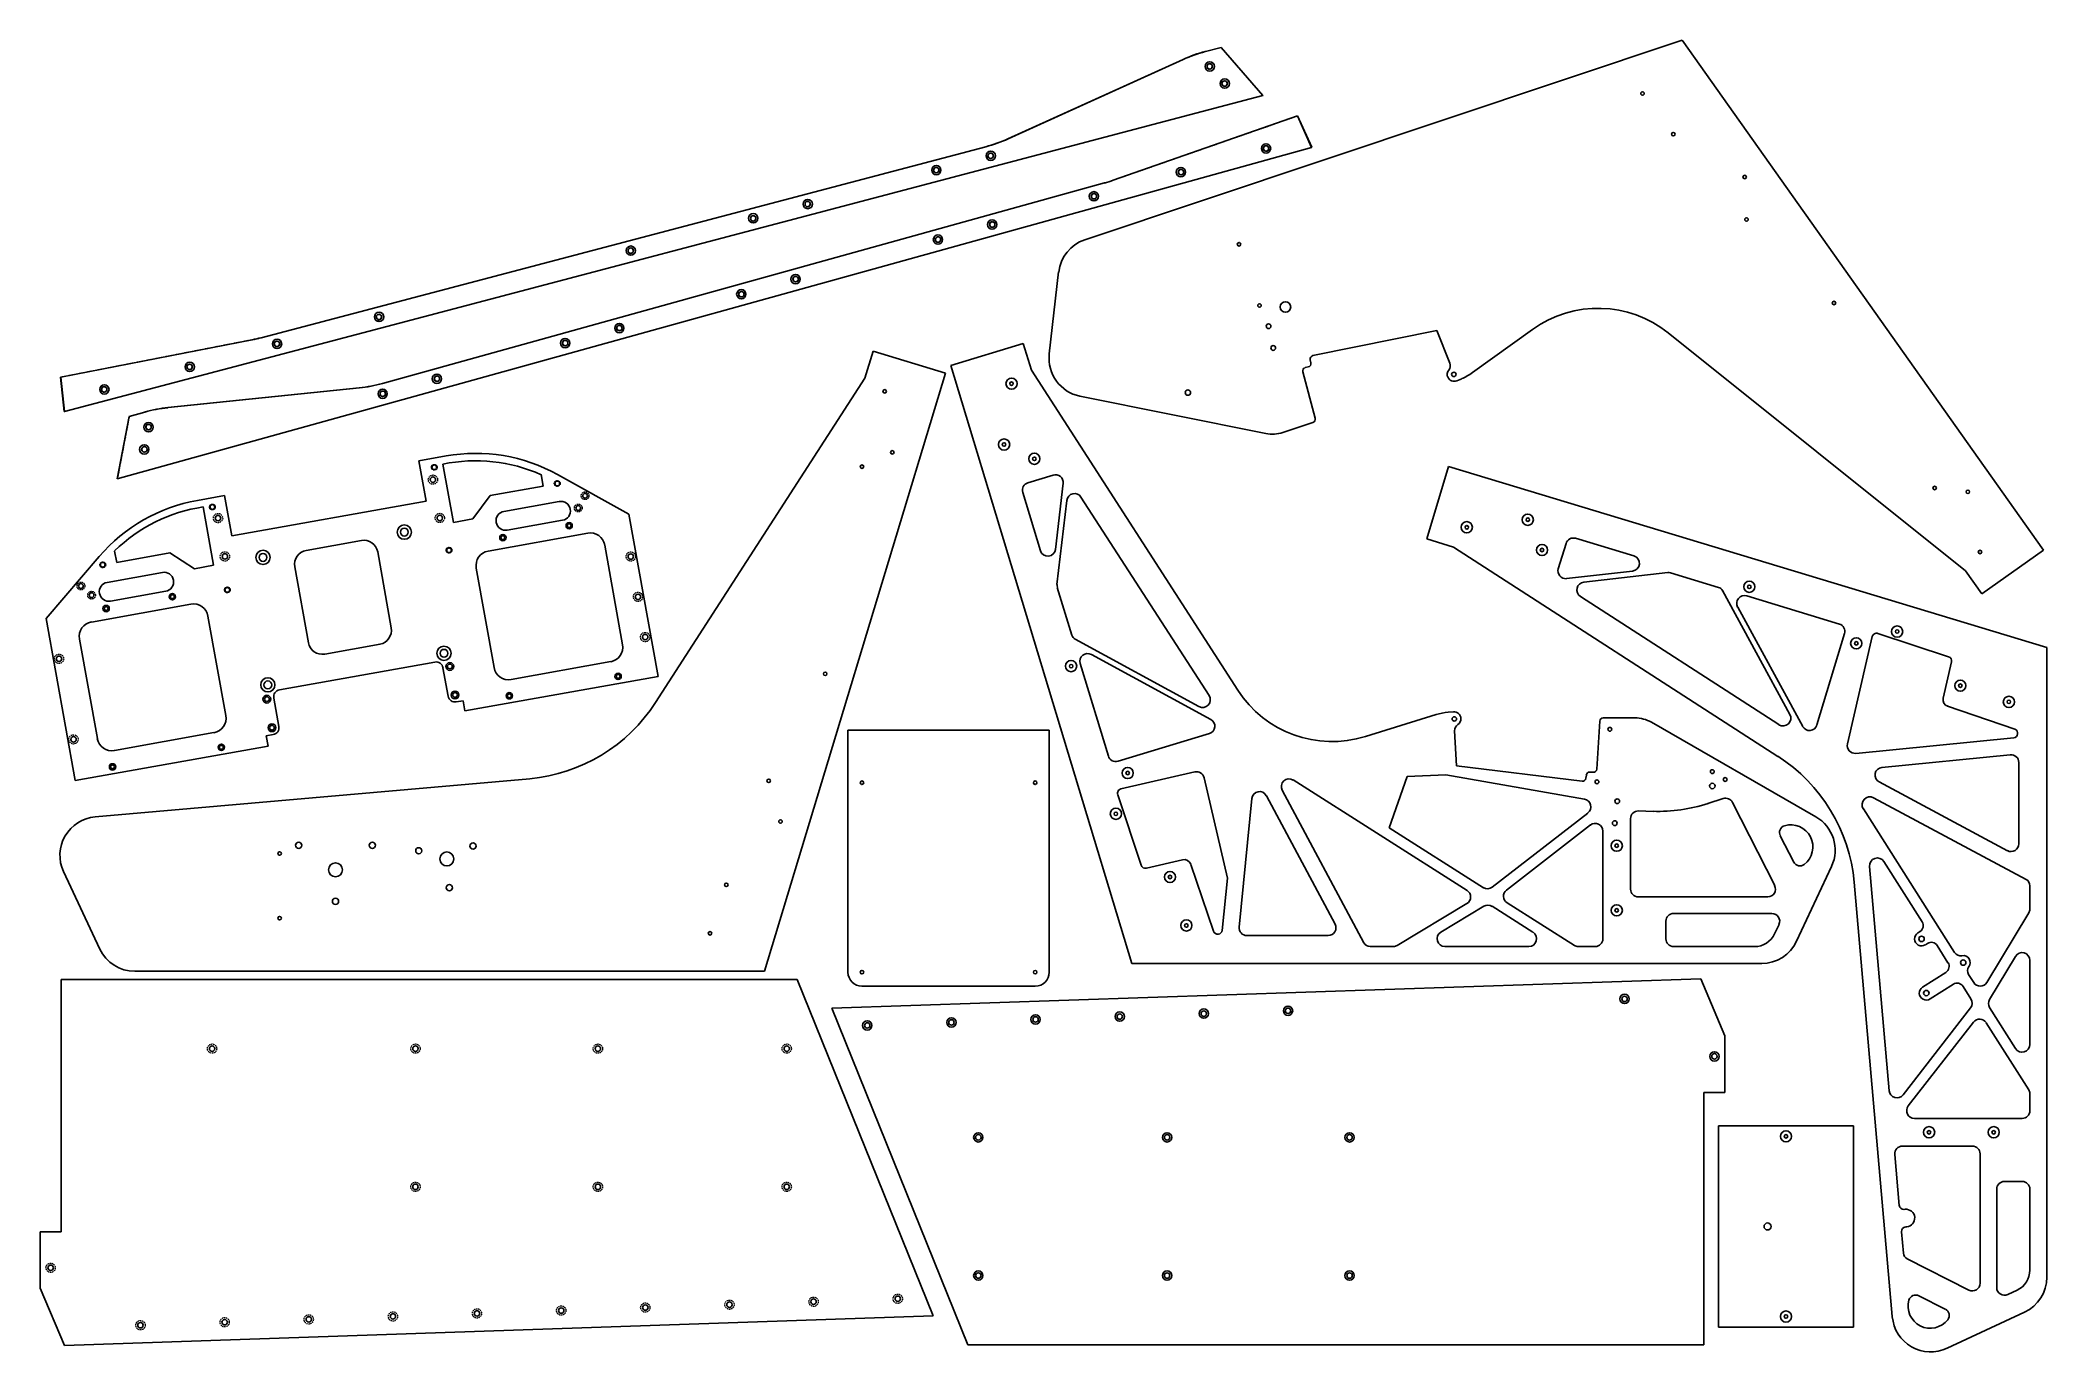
# Model space of a CAD drawing. Header units: millimetres. Extents: x 574 to 2390, y 6 to 1193.
import ezdxf

# ---------------------------------------------------------------- set-up
doc = ezdxf.new("R2010")
doc.units = ezdxf.units.MM
doc.linetypes.add('HIDDEN', pattern=[1.905, 1.27, -0.635])

msp = doc.modelspace()

# ---------------------------------------------------------------- linework, layer by layer
at = {"color": 7, "linetype": 'Continuous', "lineweight": 25}
for p, q in [((2060.1, 1193.5), (1519.5, 1012.8)), ((1628.6, 1183.1), (1628.7, 1183.2)), ((1642.9, 1186.9), (1628.7, 1183.2)), ((1642.9, 1186.9), (1680.8, 1143.4)), ((2387.2, 731.9), (2060.1, 1193.5)), ((1608.5, 1176), (1449.9, 1104.1)), ((1608.7, 1176), (1450.1, 1104.1)), ((1608.7, 1176), (1608.5, 1176)), ((1680.8, 1143.4), (596, 857.4)), ((1545.3, 1066.6), (1712, 1124.8)), ((1712.2, 1124.9), (1712, 1124.8)), ((1724.8, 1096.4), (1712, 1124.8)), ((1725, 1096.5), (1712.2, 1124.9)), ((643.8, 796.2), (1724.8, 1096.4)), ((1430, 1097), (774.1, 924.1)), ((1449.9, 1104.1), (1450.1, 1104.1)), ((1725, 1096.5), (1724.8, 1096.4)), ((883.8, 882.6), (1537.4, 1064.2)), ((1495.9, 983.6), (1487.4, 909.4)), ((1838.3, 930.5), (1726, 907.9)), ((1849.9, 901.1), (1838.3, 930.5)), ((1870.5, 892.5), (1924.9, 931.6)), ((2047.6, 928.4), (2316.7, 713)), ((766.1, 922.2), (592.8, 888.4)), ((1328, 911.8), (1320.6, 887.5)), ((1393.5, 892), (1328, 911.8)), ((1463.9, 918.9), (1398.3, 899)), ((1471.2, 894.6), (1463.9, 918.9)), ((1229.6, 350.5), (1393.5, 892)), ((1398.3, 899), (1562.2, 357.6)), ((1658.1, 605), (1471.2, 894.6)), ((1716.9, 893.1), (1728.1, 851.2)), ((1721.8, 897.7), (1719.1, 897)), ((1723.6, 904.1), (1724.1, 901.4)), ((592.6, 888.3), (592.8, 888.4)), ((595.9, 857.4), (592.6, 888.3)), ((596, 857.4), (592.8, 888.4)), ((689.7, 860.8), (862.9, 878.7)), ((689.9, 860.8), (863.1, 878.7)), ((863.1, 878.7), (862.9, 878.7)), ((1320.6, 887.5), (1131.1, 593.9)), ((1856.3, 885.2), (1860.7, 887)), ((595.9, 857.4), (596, 857.4)), ((654.6, 852.9), (668.8, 856.8)), ((669, 856.9), (668.8, 856.8)), ((689.7, 860.8), (689.9, 860.8)), ((1515.2, 871.2), (1683.3, 837.3)), ((654.6, 852.9), (643.8, 796.2)), ((1698.8, 838.2), (1726, 847.3)), ((941.5, 817.1), (916.8, 812.7)), ((923.4, 776.1), (916.8, 812.7)), ((938.7, 809.7), (948.1, 756.9)), ((1029.5, 789.8), (1027.7, 800.2)), ((1107, 764.3), (1042.4, 800.2)), ((1491, 799.8), (1468.1, 792.8)), ((1848.8, 807.5), (1829, 742)), ((2390.3, 643.6), (1848.8, 807.5)), ((741.1, 781.2), (716.5, 776.8)), ((741.1, 781.2), (747.6, 744.6)), ((965.6, 760), (981.4, 781.1)), ((981.4, 781.1), (1029.5, 789.8)), ((1463.4, 784.1), (1479.4, 731.3)), ((1493.1, 732.5), (1500, 792.3)), ((731.1, 718.1), (721.6, 770.9)), ((747.6, 744.6), (923.4, 776.1)), ((1043.8, 775.8), (993.8, 766.9)), ((1133.3, 617.5), (1107, 764.3)), ((1503.2, 776.8), (1494.4, 700.7)), ((1632.1, 600.1), (1516.1, 779.8)), ((948.1, 756.9), (965.6, 760)), ((1069.7, 747.1), (979.6, 731)), ((996.9, 749.9), (1046.9, 758.8)), ((641.5, 731), (643.4, 720.6)), ((643.4, 720.6), (691.5, 729.3)), ((691.5, 729.3), (713.7, 714.9)), ((864.9, 740.5), (814.9, 731.5)), ((891.9, 661.4), (879.6, 730.2)), ((1101.2, 646.2), (1085.1, 736.4)), ((1829, 742), (1853.3, 734.6)), ((1853.3, 734.6), (2146.9, 545.1)), ((1955.1, 737.8), (1948.1, 714.9)), ((2016.6, 726.5), (1963.8, 742.5)), ((2331.4, 692.3), (2387.2, 731.9)), ((627.6, 726), (579.5, 669.9)), ((684.7, 711.6), (634.7, 702.6)), ((713.7, 714.9), (731.1, 718.1)), ((804.6, 716.8), (816.9, 648)), ((968.8, 715.6), (985, 625.4)), ((1955.6, 706), (2015.4, 712.8)), ((2047.2, 711.5), (1971.1, 702.7)), ((2093, 698.1), (2049.7, 711.2)), ((2316.7, 713), (2331.4, 692.3)), ((637.8, 685.6), (687.8, 694.6)), ((1494.7, 698.1), (1507.8, 654.9)), ((2157.7, 583), (2096.8, 695.1)), ((2202.5, 664.9), (2118.7, 690.3)), ((710.6, 682.9), (620.5, 666.7)), ((742.1, 582), (726, 672.1)), ((1968.1, 689.9), (2147.8, 573.8)), ((2110.5, 680.3), (2169.3, 572.1)), ((605.7, 523.1), (579.5, 669.9)), ((2182.1, 573.5), (2207.2, 656.2)), ((2301.3, 635.3), (2237.4, 656.4)), ((609.7, 651.3), (625.9, 561.2)), ((831.7, 637.7), (881.7, 646.7)), ((1510.8, 651.1), (1622.9, 590.1)), ((1633.7, 578.5), (1525.6, 637.4)), ((2232.3, 653.5), (2209.9, 556.4)), ((2390.3, 73.6), (2390.3, 643.6)), ((931.3, 630.4), (790.7, 605.3)), ((943.3, 599.5), (938.7, 625.3)), ((958.6, 586.3), (1133.3, 617.5)), ((1000.4, 614.7), (1090.5, 630.9)), ((1515.5, 629.2), (1540.9, 545.3)), ((2296.4, 597.8), (2304, 630.6)), ((785.6, 597.9), (790.2, 572.1)), ((950.7, 594.4), (956.9, 595.5)), ((958.6, 586.3), (956.9, 595.5)), ((1837.5, 582.9), (1773.5, 563.1)), ((1853.2, 585.4), (1848.5, 585)), ((2361.2, 569.7), (2300.5, 590.4)), ((641.3, 550.5), (731.4, 566.6)), ((778.8, 563.6), (785, 564.8)), ((778.8, 563.6), (780.4, 554.4)), ((1305.2, 568.8), (1305.2, 349.7)), ((1487.4, 568.8), (1305.2, 568.8)), ((1487.4, 349.7), (1487.4, 568.8)), ((1549.7, 540.6), (1632.4, 565.7)), ((1855.9, 536.6), (1854.3, 568.2)), ((1985.6, 576.9), (1983, 533.6)), ((2017.5, 579.9), (1988.8, 579.9)), ((2181.2, 490.5), (2032.5, 575.9)), ((605.7, 523.1), (780.4, 554.4)), ((2217.4, 547.8), (2360.3, 561.9)), ((2357.2, 546.5), (2241, 535.1)), ((1619.1, 531), (1552.3, 515.6)), ((1811.2, 526.8), (1794.9, 480.5)), ((1846.4, 528.4), (1811.2, 526.8)), ((1971.8, 506.2), (1846.4, 528.4)), ((1969.6, 522.5), (1855.9, 536.6)), ((1973.5, 528.1), (1973.1, 525.3)), ((1979.6, 530.7), (1976.8, 530.8)), ((2364.9, 465.9), (2364.9, 539.6)), ((1017.3, 524.8), (623.9, 490.4)), ((1549.4, 510.4), (1570.6, 446.5)), ((1648.6, 434.7), (1627.5, 525.8)), ((1746.1, 393.2), (1683.9, 509.5)), ((1698.2, 514.4), (1772.2, 376.3)), ((1865.6, 423.7), (1708.2, 523.7)), ((2238.4, 522), (2354.6, 459.7)), ((1670.7, 506.9), (1659.3, 390.6)), ((1888.3, 426.6), (1974.9, 493.8)), ((2033.9, 495.3), (2020.7, 495.7)), ((2097.4, 506.8), (2083.6, 502.4)), ((2144, 428.1), (2105.8, 503.3)), ((2224.2, 497.7), (2306.8, 367.5)), ((2371.6, 433.6), (2233.4, 507.6)), ((1794.9, 480.5), (1880.3, 426.2)), ((1977.2, 483), (1901.2, 424)), ((1988.5, 379.9), (1988.5, 477.4)), ((2013.5, 488.7), (2013.5, 424.9)), ((2149, 473.3), (2161.2, 449.4)), ((595.3, 440.8), (628, 370.7)), ((1575.3, 443.9), (1608, 451.5)), ((1615.5, 447.3), (1636.1, 386.7)), ((2163.8, 377.7), (2195.4, 445.4)), ((2229.8, 445.5), (2247.6, 242.4)), ((2277.4, 395.2), (2242.7, 449.8)), ((1643.9, 387.6), (1648.6, 434.7)), ((2020.5, 417.9), (2137.7, 417.9)), ((2216, 431.2), (2250.4, 37.9)), ((2374.9, 406.8), (2374.9, 428)), ((1802.3, 373.8), (1865.4, 411.8)), ((1880.8, 409.4), (1841.8, 385.9)), ((1925.2, 385.8), (1888.2, 409.4)), ((1901.8, 412.6), (1962.7, 373.9)), ((2141.5, 402.9), (2052.5, 402.9)), ((2336, 340.4), (2374, 403.5)), ((1666.2, 382.9), (1739.9, 382.9)), ((2045.5, 395.9), (2045.5, 379.9)), ((2143.9, 384.5), (2147.9, 393)), ((2275.5, 386.4), (2273.5, 385.2)), ((1777.8, 372.9), (1799, 372.9)), ((1845.4, 372.9), (1921.5, 372.9)), ((1966.1, 372.9), (1981.5, 372.9)), ((2052.5, 372.9), (2125.8, 372.9)), ((2282.3, 375.7), (2280.4, 374.5)), ((2300.8, 358.3), (2291, 373.8)), ((2361.9, 364), (2338.4, 325)), ((659.7, 350.5), (1229.6, 350.5)), ((1562.2, 357.6), (2132.2, 357.6)), ((2277.8, 336.2), (2298.9, 349.5)), ((2319.5, 347.6), (2324.1, 340.3)), ((2374.9, 284.3), (2374.9, 360.4)), ((1240.3, 343.1), (593.1, 343.1)), ((593.1, 114.8), (593.1, 343.1)), ((1240.3, 343.1), (1259.3, 343.1)), ((1259.3, 343.1), (1382.3, 38.6)), ((1290.7, 317), (2077, 343.8)), ((1317.9, 337), (1474.7, 337)), ((2077, 343.8), (2098.9, 292)), ((2284.6, 325.5), (2305.7, 338.8)), ((2321.6, 325.6), (2314.4, 336.9)), ((1413.7, 12.5), (1290.7, 317)), ((2260.1, 238.7), (2321.2, 317.5)), ((2338.5, 317.6), (2362, 280.6)), ((2098.9, 292), (2098.9, 240.8)), ((2323.8, 304.6), (2264.9, 228.6)), ((2373.9, 243.2), (2335.3, 304)), ((2079.9, 240.8), (2098.9, 240.8)), ((2079.9, 240.8), (2079.9, 12.5)), ((2374.9, 224.3), (2374.9, 239.8)), ((2093.1, 210.6), (2093.1, 28.5)), ((2215.3, 210.6), (2093.1, 210.6)), ((2215.3, 210.6), (2215.3, 28.5)), ((2270.4, 217.3), (2367.9, 217.3)), ((2252.7, 184.7), (2256.7, 138.6)), ((2322.9, 192.3), (2259.6, 192.3)), ((2329.9, 68.1), (2329.9, 185.3)), ((2344.9, 153.3), (2344.9, 64.3)), ((2367.9, 160.3), (2351.9, 160.3)), ((2374.9, 80), (2374.9, 153.3)), ((2261, 135), (2262, 135.1)), ((574.1, 63.6), (574.1, 114.8)), ((593.1, 114.8), (574.1, 114.8)), ((2258.8, 114.7), (2260.5, 95.3)), ((2263.4, 119.1), (2262.4, 119)), ((2263.9, 90.2), (2319.8, 61.9)), ((596, 11.8), (574.1, 63.6)), ((2298.4, 44.6), (2274.5, 56.8)), ((2354.9, 57.9), (2363.4, 61.9)), ((1382.3, 38.6), (596, 11.8)), ((2300, 9.3), (2370.1, 42)), ((2215.3, 28.5), (2093.1, 28.5)), ((1413.7, 12.5), (1432.8, 12.5)), ((1432.8, 12.5), (2079.9, 12.5))]:
    msp.add_line(p, q, dxfattribs=at)
at = {"color": 7, "linetype": 'HIDDEN', "lineweight": 18}
for p, q in [((1642.8, 1186.9), (1680.7, 1143.4)), ((1632, 1172.1), (1631.9, 1172)), ((1633.2, 1167.3), (1633.3, 1167.3)), ((1645.5, 1156.6), (1645.4, 1156.5)), ((1646.7, 1151.8), (1646.8, 1151.8)), ((1545.4, 1066.7), (1712.2, 1124.9)), ((1433.8, 1091.2), (1433.7, 1091.2)), ((1683.1, 1097.8), (1683, 1097.8)), ((1684.3, 1093), (1684.4, 1093.1)), ((1384.6, 1078.2), (1384.4, 1078.2)), ((1385.7, 1073.4), (1385.8, 1073.5)), ((1434.9, 1086.4), (1435.1, 1086.4)), ((1606, 1076.4), (1605.9, 1076.4)), ((1607.2, 1071.6), (1607.4, 1071.7)), ((1527.3, 1054.5), (1527.2, 1054.5)), ((1537.6, 1064.2), (1537.4, 1064.2)), ((1545.3, 1066.6), (1545.4, 1066.7)), ((1268.1, 1047.5), (1268, 1047.5)), ((1269.3, 1042.7), (1269.4, 1042.8)), ((1528.5, 1049.7), (1528.6, 1049.8)), ((1218.9, 1034.5), (1218.7, 1034.5)), ((1220, 1029.7), (1220.1, 1029.8)), ((1435.3, 1029), (1435.1, 1028.9)), ((1436.4, 1024.2), (1436.6, 1024.2)), ((1108, 1005.3), (1107.9, 1005.3)), ((1109.2, 1000.5), (1109.3, 1000.5)), ((1386.2, 1015.3), (1386.1, 1015.3)), ((1387.4, 1010.5), (1387.5, 1010.6)), ((1208.2, 965.9), (1208.1, 965.9)), ((1257.3, 979.5), (1257.2, 979.5)), ((1258.5, 974.8), (1258.6, 974.8)), ((880.2, 945.2), (880.1, 945.2)), ((1209.4, 961.1), (1209.6, 961.2)), ((881.3, 940.4), (881.5, 940.5)), ((1097.8, 935.2), (1097.7, 935.2)), ((1099, 930.4), (1099.1, 930.5)), ((765.9, 922.2), (592.6, 888.3)), ((766.1, 922.2), (765.9, 922.2)), ((774, 924), (774.1, 924.1)), ((787.8, 920.9), (787.7, 920.8)), ((789, 916.1), (789.1, 916.1)), ((1048.7, 921.6), (1048.6, 921.6)), ((1049.9, 916.8), (1050, 916.9)), ((708.8, 900), (708.7, 900)), ((709.9, 895.2), (710.1, 895.3)), ((631.5, 879.6), (631.4, 879.6)), ((632.6, 874.9), (632.7, 874.9)), ((883.6, 875.7), (883.5, 875.7)), ((932.7, 889.4), (932.6, 889.3)), ((933.9, 884.6), (934, 884.6)), ((884.8, 871), (884.9, 871)), ((654.8, 852.9), (644, 796.2)), ((671.7, 845.6), (671.5, 845.5)), ((672.9, 840.8), (673, 840.8)), ((667.8, 825.4), (667.7, 825.3)), ((669, 820.6), (669.1, 820.6))]:
    msp.add_line(p, q, dxfattribs=at)
at = {"color": 7, "linetype": 'Continuous', "lineweight": 25}
for centre, radius in [((1632.7, 1169.7), 4.22), ((1632.7, 1169.7), 2.46), ((1646.2, 1154.2), 4.22), ((1646.2, 1154.2), 2.46), ((2024.3, 1145.2), 1.59), ((2052.2, 1108.3), 1.59), ((1434.5, 1088.8), 4.22), ((1434.4, 1088.8), 2.46), ((1683.6, 1095.4), 4.22), ((1683.6, 1095.4), 2.46), ((1385.2, 1075.8), 4.22), ((1385.2, 1075.8), 2.46), ((1606.5, 1074), 4.22), ((1606.6, 1074), 2.46), ((1527.8, 1052.1), 4.22), ((1527.8, 1052.1), 2.46), ((2116.8, 1069.5), 1.59), ((1219.5, 1032.2), 4.22), ((1268.8, 1045.1), 4.22), ((1268.8, 1045.1), 2.46), ((1219.5, 1032.1), 2.46), ((1386.7, 1012.9), 4.22), ((1435.7, 1026.5), 4.22), ((1435.8, 1026.5), 2.46), ((2118.4, 1031.1), 1.59), ((1108.7, 1002.9), 4.22), ((1108.7, 1002.9), 2.46), ((1386.7, 1012.9), 2.46), ((1659.2, 1008.7), 1.59), ((1257.8, 977.1), 4.22), ((1208.7, 963.5), 4.22), ((1208.8, 963.5), 2.46), ((1257.9, 977.1), 2.46), ((880.9, 942.9), 4.22), ((880.8, 942.9), 2.46), ((1677.7, 953.2), 1.59), ((1701.2, 951.9), 4.76), ((2197.6, 955.5), 1.59), ((1098.3, 932.8), 4.22), ((1098.3, 932.8), 2.46), ((1685.9, 934.5), 2.15), ((788.5, 918.5), 4.22), ((788.5, 918.5), 2.46), ((1049.2, 919.2), 4.22), ((1049.3, 919.2), 2.46), ((1690.1, 914.8), 2.15), ((709.5, 897.7), 4.22), ((709.4, 897.7), 2.46), ((933.2, 886.9), 4.22), ((1853.6, 890.9), 2), ((632.2, 877.3), 4.22), ((632.1, 877.3), 2.46), ((884.1, 873.3), 4.22), ((884.2, 873.3), 2.46), ((933.2, 887), 2.46), ((1338.5, 875.5), 1.59), ((1453.3, 882.5), 5.08), ((1453.3, 882.5), 1.59), ((1612.9, 874.4), 2.46), ((672.2, 843.1), 4.22), ((672.2, 843.2), 2.46), ((668.3, 823), 4.22), ((668.4, 823), 2.46), ((1345.3, 820.3), 1.59), ((1446.5, 827.4), 5.08), ((1446.5, 827.4), 1.59), ((1473.9, 814.5), 5.08), ((930.8, 806.8), 2.15), ((1317.9, 807.4), 1.59), ((1473.9, 814.5), 1.59), ((929.6, 795.6), 2.46), ((1042.1, 792.1), 2.15), ((1067.3, 781), 2.15), ((2288.7, 788.1), 1.59), ((2318.8, 784.6), 1.59), ((730, 770.8), 2.15), ((735.1, 760.8), 2.46), ((935.8, 760.9), 2.46), ((1061.1, 769.9), 2.15), ((1920.5, 759.3), 5.08), ((903.7, 748.1), 6.44), ((903.7, 748.1), 3.57), ((992.9, 743.1), 2.86), ((992.9, 743.1), 1.73), ((1052.9, 753.9), 2.86), ((1052.9, 753.9), 1.73), ((1865.3, 752.5), 5.08), ((1865.3, 752.5), 1.59), ((1920.5, 759.3), 1.59), ((741.3, 726.1), 2.46), ((775.8, 725.2), 6.44), ((775.8, 725.2), 3.57), ((944.2, 731.7), 2.15), ((1108.7, 726), 2.46), ((1933.4, 731.9), 5.08), ((1933.4, 731.9), 1.59), ((2329.8, 730.1), 1.59), ((630.8, 718.5), 2.15), ((611, 699.3), 2.15), ((620.6, 691), 2.15), ((693.8, 689.6), 2.86), ((693.8, 689.6), 1.73), ((743.5, 695.8), 2.15), ((1115.2, 689.5), 2.46), ((2121, 698.6), 5.08), ((2121, 698.6), 1.59), ((633.8, 678.9), 2.86), ((633.8, 678.9), 1.73), ((1121.7, 653.1), 2.46), ((2254.8, 658.1), 5.08), ((2254.8, 658.1), 1.59), ((591.2, 633.4), 2.46), ((939.6, 638.4), 6.44), ((939.6, 638.4), 3.57), ((2217.8, 647.4), 5.08), ((2217.8, 647.4), 1.59), ((944.9, 626.5), 3.54), ((944.9, 626.5), 2.15), ((1097.2, 617.5), 2.86), ((1097.2, 617.5), 1.73), ((1284.6, 619.8), 1.59), ((1507.2, 626.8), 5.08), ((1507.2, 626.8), 1.59), ((780.2, 609.8), 6.44), ((779.3, 596.9), 3.54), ((780.2, 609.8), 3.57), ((949.6, 600.7), 3.54), ((949.6, 600.7), 2.15), ((998.7, 599.9), 2.86), ((998.7, 599.9), 1.73), ((2312, 609.1), 5.08), ((2312, 609.1), 1.59), ((2355.9, 594.4), 5.08), ((779.3, 596.9), 2.15), ((2355.9, 594.4), 1.59), ((783.9, 571), 3.54), ((783.9, 571), 2.15), ((1854, 579), 2), ((1994.8, 569.6), 1.73), ((604.3, 560.5), 2.46), ((738.1, 553.3), 2.86), ((738.1, 553.3), 1.73), ((639.6, 535.6), 2.86), ((639.6, 535.6), 1.73), ((1558.4, 530), 5.08), ((1558.4, 530), 1.59), ((2087.5, 531.3), 1.73), ((1233.5, 523), 1.59), ((1317.9, 521.2), 1.59), ((1474.7, 521.2), 1.59), ((1983.1, 522), 1.73), ((2087.5, 518.3), 2.46), ((2099.1, 524.2), 1.73), ((1547.7, 493.1), 5.08), ((1547.7, 493.1), 1.59), ((2001.5, 504.5), 2.15), ((1244.1, 486.1), 1.59), ((1999.2, 484.6), 2.15), ((790.8, 457.1), 1.59), ((808.1, 464.6), 2.81), ((874.8, 464.6), 2.81), ((916.8, 459.6), 2.81), ((942.2, 452.2), 6.35), ((965.9, 463.9), 2.81), ((2001, 464.2), 5.08), ((2001, 464.2), 1.59), ((841.4, 442.4), 6.35), ((1596.7, 435.9), 5.08), ((1596.7, 435.9), 1.59), ((944.5, 426.2), 2.81), ((1195.1, 428.8), 1.59), ((790.8, 398.6), 1.59), ((841.4, 413.8), 2.81), ((2001, 405.7), 5.08), ((2001, 405.7), 1.59), ((1180.4, 384.9), 1.59), ((1611.5, 392), 5.08), ((1611.5, 392), 1.59), ((2276.9, 379.9), 2.46), ((1317.9, 349.7), 1.59), ((1474.7, 349.7), 1.59), ((2314.6, 358.4), 2.46), ((2008.1, 325.5), 4.22), ((2008.1, 325.5), 2.46), ((2281.2, 330.8), 2.46), ((1475, 306.9), 4.22), ((1475, 306.9), 2.46), ((1551.2, 309.5), 4.22), ((1551.2, 309.5), 2.46), ((1627.3, 312.2), 4.22), ((1627.3, 312.2), 2.46), ((1703.5, 314.8), 4.22), ((1703.5, 314.8), 2.46), ((1322.7, 301.5), 4.22), ((1322.7, 301.5), 2.46), ((1398.9, 304.2), 4.22), ((1398.9, 304.2), 2.46), ((729.7, 280.5), 2.46), ((913.8, 280.5), 2.46), ((1078.9, 280.5), 2.46), ((1249.8, 280.5), 2.46), ((2089.4, 273.5), 4.22), ((2089.4, 273.5), 2.46), ((1423.2, 200.2), 4.22), ((1423.2, 200.2), 2.46), ((1594.1, 200.2), 4.22), ((1594.1, 200.2), 2.46), ((1759.2, 200.2), 4.22), ((1759.2, 200.2), 2.46), ((2154.2, 201.1), 5.08), ((2154.2, 201.1), 1.59), ((2283.7, 204.8), 5.08), ((2283.7, 204.8), 1.59), ((2342.2, 204.8), 5.08), ((2342.2, 204.8), 1.59), ((913.8, 155.4), 2.46), ((1078.9, 155.4), 2.46), ((1249.8, 155.4), 2.46), ((2137.5, 119.5), 3.17), ((583.6, 82.1), 2.46), ((1423.2, 75.1), 4.22), ((1423.2, 75.1), 2.46), ((1594.1, 75.1), 4.22), ((1594.1, 75.1), 2.46), ((1759.2, 75.1), 4.22), ((1759.2, 75.1), 2.46), ((1350.3, 54.1), 2.46), ((817.2, 35.4), 2.46), ((893.4, 38.1), 2.46), ((969.5, 40.8), 2.46), ((1045.7, 43.4), 2.46), ((1121.8, 46.1), 2.46), ((1198, 48.7), 2.46), ((1274.1, 51.4), 2.46), ((2154.2, 38), 5.08), ((2154.2, 38), 1.59), ((664.9, 30.1), 2.46), ((741.1, 32.8), 2.46)]:
    msp.add_circle(centre, radius, dxfattribs=at)
at = {"color": 7, "linetype": 'HIDDEN', "lineweight": 18}
for centre, radius in [((929.6, 795.6), 4.22), ((930.8, 806.8), 2.65), ((930.8, 806.8), 2.53), ((1042.1, 792.1), 2.65), ((1042.1, 792.1), 2.53), ((1067.3, 781), 3.54), ((730, 770.8), 2.65), ((730, 770.8), 2.53), ((735.1, 760.8), 4.22), ((935.8, 760.9), 4.22), ((1061.1, 769.9), 3.54), ((741.3, 726.1), 4.22), ((944.2, 731.7), 2.65), ((944.2, 731.7), 2.53), ((1108.7, 726), 4.22), ((630.8, 718.5), 2.65), ((630.8, 718.5), 2.53), ((611, 699.3), 3.54), ((620.6, 691), 3.54), ((743.5, 695.8), 2.65), ((743.5, 695.8), 2.53), ((1115.2, 689.5), 4.22), ((1121.7, 653.1), 4.22), ((591.2, 633.4), 4.22), ((604.3, 560.5), 4.22), ((729.7, 280.5), 4.22), ((913.8, 280.5), 4.22), ((1078.9, 280.5), 4.22), ((1249.8, 280.5), 4.22), ((913.8, 155.4), 4.22), ((1078.9, 155.4), 4.22), ((1249.8, 155.4), 4.22), ((583.6, 82.1), 4.22), ((1274.1, 51.4), 4.22), ((1350.3, 54.1), 4.22), ((741.1, 32.8), 4.22), ((817.2, 35.4), 4.22), ((893.4, 38.1), 4.22), ((969.5, 40.8), 4.22), ((1045.7, 43.4), 4.22), ((1121.8, 46.1), 4.22), ((1198, 48.7), 4.22), ((664.9, 30.1), 4.22)]:
    msp.add_circle(centre, radius, dxfattribs=at)
at = {"color": 7, "linetype": 'Continuous', "lineweight": 25}
for centre, radius, start, end in [((1660.9, 1060.4), 126.9, 104.7708, 114.3895), ((1661.1, 1060.5), 126.9, 104.7708, 114.3895), ((1632.5, 1169.6), 2.46, 19.049, 103.2339), ((1632.5, 1169.6), 2.46, 286.3071, 19.0728), ((1646, 1154.1), 2.46, 19.0488, 104.762), ((1646, 1154.1), 2.46, 284.779, 19.0731), ((1397.5, 1219.7), 126.9, 284.7708, 294.3895), ((1397.7, 1219.7), 126.9, 284.7708, 294.3895), ((1434.3, 1088.8), 2.46, 19.0488, 104.762), ((1683.8, 1095.4), 2.46, 105.5318, 191.2449), ((1683.8, 1095.4), 2.46, 191.2207, 285.5148), ((1385.1, 1075.8), 2.46, 19.0488, 104.762), ((1385.1, 1075.8), 2.46, 284.779, 19.0731), ((1434.3, 1088.8), 2.46, 284.779, 19.0731), ((1606.7, 1074), 2.46, 105.5318, 191.2449), ((1606.7, 1074), 2.46, 191.2207, 285.5148), ((1528, 1052.1), 2.46, 107.0598, 191.2448), ((1503.4, 1186.4), 126.9, 285.523, 289.2362), ((1268.6, 1045.1), 2.46, 19.049, 103.2339), ((1268.6, 1045.1), 2.46, 286.307, 19.0728), ((1528, 1052.1), 2.46, 191.2209, 283.9868), ((1219.4, 1032.1), 2.46, 19.049, 103.234), ((1219.4, 1032.1), 2.46, 286.3069, 19.0728), ((1435.9, 1026.6), 2.46, 105.5318, 191.2449), ((1435.9, 1026.6), 2.46, 191.2207, 285.5148), ((1108.5, 1002.9), 2.46, 19.0488, 104.762), ((1108.5, 1002.9), 2.46, 284.779, 19.0731), ((1386.8, 1013), 2.46, 107.0596, 191.2448), ((1386.8, 1013), 2.46, 191.2229, 283.9851), ((1530.6, 979.6), 34.9, 108.4855, 173.4855), ((1208.9, 963.5), 2.46, 105.5318, 191.2449), ((1208.9, 963.5), 2.46, 191.2207, 285.5148), ((1258, 977.2), 2.46, 105.5318, 191.2449), ((1258, 977.2), 2.46, 191.2227, 285.5128), ((880.7, 942.8), 2.46, 19.0488, 104.762), ((1984.2, 849.1), 101.6, 51.3242, 125.707), ((880.7, 942.8), 2.46, 284.779, 19.0731), ((1098.5, 932.9), 2.46, 107.0598, 191.2448), ((1098.5, 932.9), 2.46, 191.2209, 283.9868), ((741.8, 1046.8), 126.9, 281.0576, 284.7708), ((788.3, 918.5), 2.46, 19.049, 103.2339), ((788.3, 918.5), 2.46, 286.307, 19.0728), ((1049.4, 919.2), 2.46, 107.0598, 191.2448), ((1049.4, 919.2), 2.46, 191.2209, 283.9867), ((1522.1, 905.4), 34.9, 173.4855, 258.5936), ((709.3, 897.6), 2.46, 19.0488, 104.762), ((709.3, 897.6), 2.46, 284.779, 19.0731), ((1719.9, 893.9), 3.17, 104.9705, 194.9705), ((1721, 900.7), 3.18, 284.9705, 11.4031), ((1726.7, 904.8), 3.18, 101.4031, 191.4031), ((1853.9, 890.9), 6.35, 141.6745, 201.3389), ((1844, 898.7), 6.35, 321.6745, 21.4031), ((1841.3, 933.1), 50, 292.8367, 305.707), ((632, 877.2), 2.46, 19.0488, 104.762), ((632, 877.2), 2.46, 284.779, 19.0731), ((849.9, 1004.9), 126.9, 275.9042, 285.523), ((850, 1005), 126.9, 275.9042, 285.523), ((884.3, 873.4), 2.46, 105.5318, 191.2449), ((884.3, 873.4), 2.46, 191.2207, 285.5148), ((933.4, 887), 2.46, 105.5318, 191.2449), ((933.4, 887), 2.46, 191.2207, 285.5148), ((1853.9, 891), 6.35, 202.7797, 292.8367), ((702.8, 734.5), 126.9, 95.9042, 105.523), ((702.9, 734.6), 126.9, 95.9042, 105.523), ((672.3, 843.2), 2.46, 107.0599, 191.2448), ((672.3, 843.2), 2.46, 191.2209, 283.9867), ((1689.3, 866.7), 30, 258.5936, 288.4855), ((1725, 850.3), 3.18, 288.4855, 14.9705), ((668.5, 823), 2.46, 105.5318, 191.2449), ((668.5, 823), 2.46, 191.2207, 285.5148), ((968.3, 667), 152.4, 60.9165, 100.1461), ((968.3, 667), 145.7, 65.9762, 101.7441), ((1493, 793.1), 7, 353.4083, 106.84), ((1470.1, 786.1), 7, 106.84, 196.84), ((1510.2, 776), 7, 32.84, 173.4083), ((743.3, 626.8), 152.4, 100.1461, 139.3758), ((743.3, 626.8), 145.7, 98.5481, 134.3161), ((995.4, 758.4), 8.64, 100.1461, 280.1461), ((1045.4, 767.3), 8.64, 280.1461, 100.1461), ((1072, 734.1), 13.3, 10.1461, 100.1461), ((817.1, 719), 12.7, 100.1461, 190.1461), ((867.1, 728), 12.7, 10.1461, 100.1461), ((981.9, 717.9), 13.3, 100.1461, 190.1461), ((1486.1, 733.3), 7, 196.84, 353.4083), ((1961.8, 735.8), 7, 73.13, 163.13), ((2014.6, 719.8), 7, 276.5617, 73.13), ((686.3, 703.1), 8.64, 280.1461, 100.1461), ((1954.8, 712.9), 7, 163.13, 276.5617), ((2047.9, 705.1), 6.35, 73.13, 96.5617), ((636.3, 694.1), 8.64, 100.1461, 280.1461), ((1500.8, 700), 6.35, 173.4083, 196.84), ((1971.9, 695.8), 7, 96.5617, 237.13), ((2091.2, 692), 6.35, 28.5398, 73.13), ((2116.6, 683.6), 7, 73.13, 208.5398), ((712.9, 669.8), 13.3, 10.1461, 100.1461), ((622.8, 653.7), 13.3, 100.1461, 190.1461), ((879.4, 659.2), 12.7, 280.1461, 10.1461), ((1513.9, 656.7), 6.35, 196.84, 241.4302), ((2200.5, 658.2), 7, 343.13, 73.13), ((2236.2, 652.6), 4, 71.6678, 167), ((829.4, 650.2), 12.7, 190.1461, 280.1461), ((1088.2, 643.9), 13.3, 280.1461, 10.1461), ((1522.2, 631.2), 7, 61.4302, 196.84), ((932.5, 624.2), 6.35, 10.1461, 100.1461), ((998, 627.8), 13.3, 190.1461, 280.1461), ((2300.1, 631.5), 4, 347, 71.6678), ((791.8, 599), 6.35, 100.1461, 190.1461), ((949.6, 600.7), 6.35, 190.1461, 280.1461), ((1626.2, 596.3), 7, 241.4302, 32.84), ((1743.4, 660.1), 101.6, 212.8387, 287.2215), ((729.1, 579.6), 13.3, 280.1461, 10.1461), ((1003.1, 676.6), 152.4, 275.3351, 327.1613), ((1852.3, 535.1), 50, 94.3512, 107.2215), ((1853.7, 579), 6.35, 4.2943, 94.3512), ((2151.6, 579.6), 7, 237.13, 28.5398), ((2302.6, 596.4), 6.35, 167, 251.1643), ((783.9, 571), 6.35, 280.1461, 10.1461), ((1630.3, 572.4), 7, 286.84, 61.4302), ((1860.6, 568.6), 6.35, 123.1891, 182.9177), ((1853.7, 579.2), 6.35, 303.1891, 2.8535), ((1988.8, 576.8), 3.17, 90, 176.485), ((2017.5, 549.9), 30, 60.1081, 90), ((2175.4, 575.5), 7, 208.5398, 343.13), ((2359.9, 565.9), 4, 275.6275, 71.1643), ((638.9, 563.5), 13.3, 190.1461, 280.1461), ((1547.6, 547.3), 7, 196.84, 286.84), ((2064.3, 417.1), 152.4, 5.3351, 57.1613), ((2216.7, 554.8), 7, 167, 275.6275), ((2357.9, 539.6), 7, 0, 95.6275), ((1620.7, 524.2), 7, 13, 103), ((1976.6, 527.7), 3.17, 86.485, 172.9177), ((1979.8, 533.8), 3.17, 266.485, 356.485), ((2241.7, 528.1), 7, 95.6275, 241.8337), ((1553.2, 511.7), 4, 103, 198.3322), ((1677.7, 506.2), 7, 28.1663, 174.3725), ((1704.4, 517.7), 7, 57.5902, 208.1663), ((1970, 525.7), 3.18, 262.9177, 352.9177), ((626.9, 455.6), 34.9, 95, 205), ((1970.6, 499.4), 7, 307.806, 79.9806), ((2020.5, 488.7), 7, 88.4973, 180), ((2037.9, 645.3), 150, 268.4973, 287.7536), ((2099.5, 500.2), 7, 26.9142, 107.7536), ((2163.8, 460.2), 34.9, 335, 60.1081), ((2230.1, 501.4), 7, 61.8337, 212.4098), ((1981.5, 477.4), 7, 360, 127.806), ((2154.7, 476.2), 6.35, 106.2654, 206.9142), ((2158.5, 463.1), 20, 307.5631, 106.2654), ((2357.9, 465.9), 7, 241.8337, 0), ((1574.4, 447.8), 4, 198.3322, 283), ((1609.4, 445.3), 6.35, 18.8357, 103), ((2166.9, 452.3), 6.35, 206.9142, 307.5631), ((2236.8, 446.1), 7, 32.4098, 185), ((1861.8, 417.8), 7, 301.0459, 57.5902), ((1884, 432.2), 7, 237.5902, 307.806), ((1905.5, 418.5), 7, 127.806, 237.5902), ((2020.5, 424.9), 7, 180, 270), ((2137.7, 424.9), 7, 270, 26.9142), ((2368.6, 428), 6.35, 0, 61.8337), ((1884.4, 403.4), 7, 57.5902, 121.0459), ((2052.5, 395.9), 7, 90, 180), ((2141.5, 395.9), 7, 335, 90), ((2368.6, 406.8), 6.35, 328.9541, 0), ((1639.9, 388), 4, 198.8357, 354.3725), ((1666.2, 389.9), 7, 174.3725, 270), ((1739.9, 389.9), 7, 270, 28.1663), ((1845.4, 379.9), 7, 121.0459, 270), ((1921.5, 379.9), 7, 270, 57.5902), ((2125.8, 392.9), 20, 270, 335), ((2276.9, 379.9), 6.35, 122.4098, 302.4098), ((2272, 391.8), 6.35, 302.4098, 32.4098), ((659.7, 385.4), 34.9, 205, 270), ((1777.8, 379.3), 6.35, 208.1663, 270), ((1799, 379.3), 6.35, 270, 301.0459), ((1966.1, 379.3), 6.35, 237.5902, 270), ((1981.5, 379.9), 7, 270, 360), ((2052.5, 379.9), 7, 180, 270), ((2132.2, 392.5), 34.9, 270, 335), ((2285.7, 370.4), 6.35, 32.4098, 122.4098), ((2312.2, 370.9), 6.35, 212.4098, 280.8071), ((2314.6, 358.4), 6.35, 324.0125, 100.8071), ((2367.9, 360.4), 7, 360, 148.9541), ((1317.9, 349.7), 12.7, 180, 270), ((1474.7, 349.7), 12.7, 270, 0), ((2295.5, 354.9), 6.35, 302.4098, 32.4098), ((2324.8, 351), 6.35, 144.0125, 212.4098), ((2281.2, 330.8), 6.35, 122.4098, 302.4098), ((2309.1, 333.5), 6.35, 32.4098, 122.4098), ((2330, 344), 7, 212.4098, 328.9541), ((2315.7, 321.8), 7, 322.194, 32.4098), ((2344.4, 321.4), 7, 148.9541, 212.4098), ((2329.4, 300.3), 7, 32.4098, 142.194), ((2367.9, 284.3), 7, 212.4098, 0), ((2254.6, 243), 7, 185, 322.194), ((2368.6, 239.8), 6.35, 0, 32.4098), ((2270.4, 224.3), 7, 142.194, 270), ((2367.9, 224.3), 7, 270, 0), ((2259.6, 185.3), 7, 90, 185), ((2322.9, 185.3), 7, 0, 90), ((2351.9, 153.3), 7, 90, 180), ((2367.9, 153.3), 7, 0, 90), ((2260.7, 139), 4, 185, 275), ((2262.7, 127.1), 8, 275, 95), ((2262.8, 115.1), 4, 95, 185), ((2266.8, 95.9), 6.35, 185, 243.0858), ((2354.9, 80), 20, 295, 0), ((2355.4, 73.6), 34.9, 295, 0), ((2271.6, 51.1), 6.35, 63.0858, 163.7346), ((2322.9, 68.1), 7, 243.0858, 0), ((2351.9, 64.3), 7, 180, 295), ((2285.2, 40.9), 34.9, 185, 295), ((2284.7, 47.3), 20, 163.7346, 322.4369), ((2295.6, 39), 6.35, 322.4369, 63.0858)]:
    msp.add_arc(centre, radius, start, end, dxfattribs=at)
at = {"color": 7, "linetype": 'HIDDEN', "lineweight": 18}
for centre, radius, start, end in [((1632.5, 1169.6), 2.46, 103.2571, 286.2845), ((1646, 1154.1), 2.46, 104.7849, 284.7566), ((1434.3, 1088.8), 2.46, 104.7849, 284.7566), ((1683.8, 1095.4), 2.46, 285.5371, 105.5088), ((1385.1, 1075.8), 2.46, 104.7849, 284.7566), ((1606.7, 1074), 2.46, 285.5371, 105.5088), ((1528, 1052.1), 2.46, 284.0093, 107.0366), ((1503.6, 1186.5), 126.9, 285.523, 289.2362), ((1268.6, 1045.1), 2.46, 103.2571, 286.2845), ((1219.4, 1032.1), 2.46, 103.2572, 286.2844), ((1435.9, 1026.6), 2.46, 285.5371, 105.5088), ((1108.5, 1002.9), 2.46, 104.7849, 284.7566), ((1386.8, 1013), 2.46, 284.0099, 107.036), ((1208.9, 963.5), 2.46, 285.5371, 105.5088), ((1258, 977.2), 2.46, 285.5375, 105.5085), ((880.7, 942.8), 2.46, 104.7849, 284.7566), ((1098.5, 932.9), 2.46, 284.0094, 107.0366), ((741.6, 1046.7), 126.9, 281.0576, 284.7708), ((788.3, 918.5), 2.46, 103.2571, 286.2844), ((1049.4, 919.2), 2.46, 284.0093, 107.0366), ((709.3, 897.6), 2.46, 104.7849, 284.7566), ((632, 877.2), 2.46, 104.7849, 284.7566), ((884.3, 873.4), 2.46, 285.5371, 105.5088), ((933.4, 887), 2.46, 285.5371, 105.5088), ((672.3, 843.2), 2.46, 284.0092, 107.0367), ((668.5, 823), 2.46, 285.5371, 105.5088)]:
    msp.add_arc(centre, radius, start, end, dxfattribs=at)

doc.saveas('drawing.dxf')
